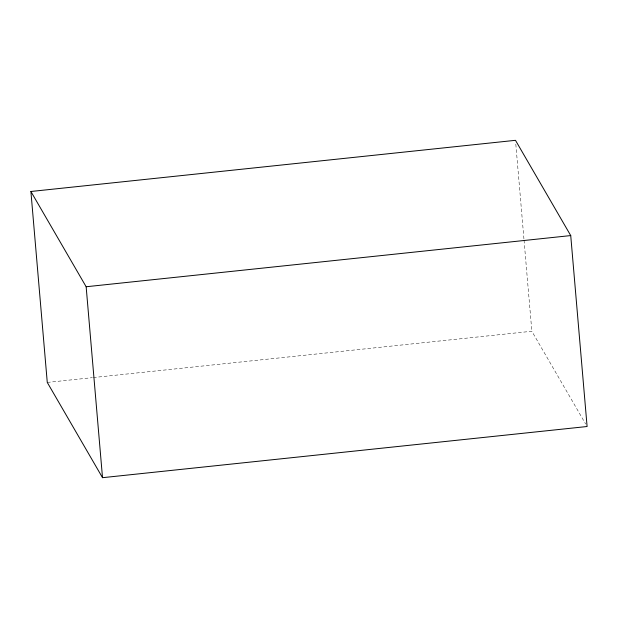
<?xml version="1.0" encoding="UTF-8"?>
<svg xmlns="http://www.w3.org/2000/svg" width="618" height="618" viewBox="0 0 618 618"><rect width="100%" height="100%" fill="white"/><g stroke="black" fill="none" stroke-linecap="round" stroke-linejoin="round"><path stroke-width="0.46" stroke-dasharray="3.09 2.32" d="M47.269 382.426L92.368 377.66M93.326 377.559L531.851 331.256L585.655 424.025M515.814 144.156L523.956 239.143M524.033 240.101L531.851 331.256"/><path stroke-width="0.93" d="M30.9 191.487L515.482 140.317L570.731 235.574L587.1 426.513L102.518 477.683L47.269 382.426L30.9 191.487L86.149 286.744L102.518 477.683M86.149 286.744L570.731 235.574"/></g></svg>
